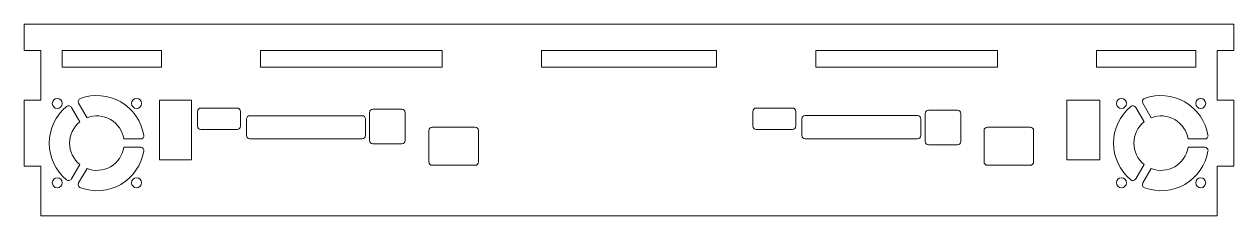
# Model space of a CAD drawing. Header units: millimetres. Extents: x -99 to 267, y -25 to 33.
import ezdxf

# ---------------------------------------------------------------- set-up
doc = ezdxf.new("R2010")
doc.units = ezdxf.units.MM

msp = doc.modelspace()

# ---------------------------------------------------------------- linework, layer by layer
at = {"color": 1, "lineweight": 5, "true_color": 0xff0000, "flags": 128}
for points in [[(94, -25.38), (-94, -25.38), (-94, -10.38), (-99, -10.38), (-99, 9.62), (-94, 9.62), (-94, 24.62), (-99, 24.62), (-99, 32.62), (-94, 32.62), (267, 32.62), (267, 24.62), (262, 24.62), (262, 9.62), (267, 9.62), (267, -10.38), (262, -10.38), (262, -25.38)], [(-99, 24.62), (-94, 24.62), (-94, 9.62), (-99, 9.62), (-99, -10.38), (-94, -10.38), (-94, -25.38), (94, -25.38), (262, -25.38), (262, -10.38), (267, -10.38), (267, 9.62), (262, 9.62), (262, 24.62), (267, 24.62), (267, 32.62), (-94, 32.62), (-99, 32.62)], [(-57.5, 19.62), (-87.5, 19.62), (-87.5, 24.62), (-57.5, 24.62)], [(27.5, 19.62), (-27.5, 19.62), (-27.5, 24.62), (27.5, 24.62)], [(57.5, 24.62), (110.5, 24.62), (110.5, 19.62), (57.5, 19.62)], [(140.5, 24.62), (195.5, 24.62), (195.5, 19.62), (140.5, 19.62)], [(225.5, 24.62), (255.5, 24.62), (255.5, 19.62), (225.5, 19.62)], [(-58.08, 9.62), (-58.08, -8.45), (-48.36, -8.45), (-48.36, 9.62)], [(216.51, 9.62), (226.45, 9.62), (226.45, -8.45), (216.51, -8.45)]]:
    msp.add_lwpolyline(points, close=True, dxfattribs=at)
for points in [[(-79.99, 4.3, -0.480035), (-68.84, -2.13), (-63.79, -2.13, 0.464536), (-62.8, -0.97, 0.469857), (-82, 10.12, 0.464536), (-82.52, 8.68)], [(242, 4.3), (239.48, 8.68, -0.464536), (239.99, 10.12, -0.469857), (259.19, -0.97, -0.464536), (258.21, -2.13), (253.15, -2.13, 0.480035)], [(-82.16, -9.82, -0.480035), (-82.16, 3.05), (-84.69, 7.43, 0.464536), (-86.19, 7.7, 0.469857), (-86.19, -14.47, 0.464536), (-84.69, -14.2)], [(239.84, 3.05, 0.480035), (239.84, -9.82), (237.31, -14.2, -0.464536), (235.81, -14.47, -0.469857), (235.81, 7.7, -0.464536), (237.31, 7.43)], [(-34.55, 0.74), (-45.55, 0.74, -0.414214), (-46.55, 1.74), (-46.55, 6.24, -0.414214), (-45.55, 7.24), (-34.55, 7.24, -0.414214), (-33.55, 6.24), (-33.55, 1.74, -0.414214)], [(-30.75, -2.08), (3.25, -2.08, 0.414214), (4.25, -1.08), (4.25, 3.92, 0.414214), (3.25, 4.92), (-30.75, 4.92, 0.414214), (-31.75, 3.92), (-31.75, -1.08, 0.414214)], [(15.27, -3.61), (6.47, -3.61, -0.414214), (5.47, -2.61), (5.47, 5.89, -0.414214), (6.47, 6.89), (15.27, 6.89, -0.414214), (16.27, 5.89), (16.27, -2.61, -0.414214)], [(133.45, 7.24), (122.45, 7.24, 0.414214), (121.45, 6.24), (121.45, 1.74, 0.414214), (122.45, 0.74), (133.45, 0.74, 0.414214), (134.45, 1.74), (134.45, 6.24, 0.414214)], [(137.28, -2.05), (171.28, -2.05, 0.414214), (172.28, -1.05), (172.28, 3.95, 0.414214), (171.28, 4.95), (137.28, 4.95, 0.414214), (136.28, 3.95), (136.28, -1.05, 0.414214)], [(183.41, -3.89), (174.61, -3.89, -0.414214), (173.61, -2.89), (173.61, 5.61, -0.414214), (174.61, 6.61), (183.41, 6.61, -0.414214), (184.41, 5.61), (184.41, -2.89, -0.414214)], [(23.43, 0.42), (23.43, -9.08, 0.414214), (24.43, -10.08), (37.43, -10.08, 0.414214), (38.43, -9.08), (38.43, 0.42, 0.414214), (37.43, 1.42), (24.43, 1.42, 0.414214)], [(191.43, 0.42), (191.43, -9.08, 0.414214), (192.43, -10.08), (205.43, -10.08, 0.414214), (206.43, -9.08), (206.43, 0.42, 0.414214), (205.43, 1.42), (192.43, 1.42, 0.414214)], [(-68.84, -4.63, -0.480035), (-79.99, -11.07), (-82.52, -15.45, 0.464536), (-82, -16.89, 0.469857), (-62.8, -5.8, 0.464536), (-63.79, -4.63)], [(242, -11.07, 0.480037), (253.15, -4.63), (258.21, -4.63, -0.464503), (259.19, -5.8, -0.469857), (239.99, -16.89, -0.464438), (239.48, -15.45)]]:
    msp.add_lwpolyline(points, format="xyb", close=True, dxfattribs=at)
at = {"color": 1, "lineweight": 5, "true_color": 0xff0000}
for centre in [(-89, 8.62), (-65, 8.62), (233, 8.62), (257, 8.62), (-89, -15.38), (-65, -15.38), (233, -15.38), (257, -15.38)]:
    msp.add_circle(centre, 1.5, dxfattribs=at)

doc.saveas('drawing.dxf')
